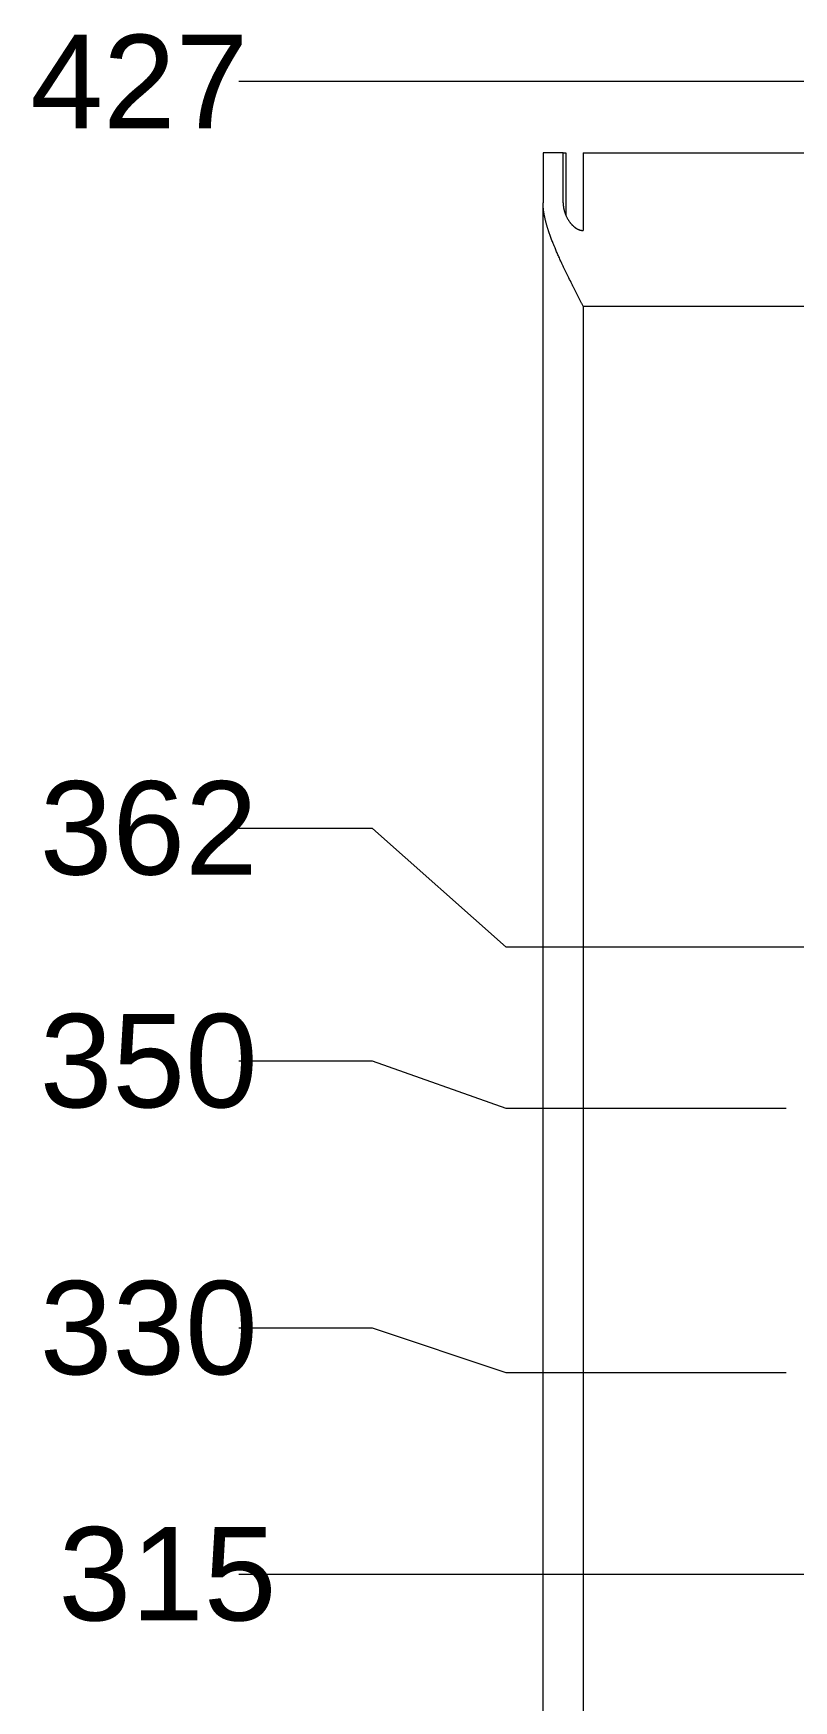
# Model space of a CAD drawing. Header units: metres. Extents: x 0.424 to 0.895, y -0.018 to 0.953.
# Drawn here: x 0.5025 to 0.5593, y 0.5662 to 0.6911 of the extents above; entities that cross this region are included whole.
import ezdxf

# ---------------------------------------------------------------- set-up
doc = ezdxf.new("R2010")
doc.units = ezdxf.units.M
for name, color, linetype, lineweight in [('Bemaßung (ISO)', 7, 'Continuous', 25), ('Sichtbar (ISO)', 7, 'Continuous', 50), ('Sichtbar schmal (ISO)', 7, 'Continuous', 35)]:
    doc.layers.add(name, color=color, linetype=linetype, lineweight=lineweight)
doc.styles.add('Arial', font='arial.ttf')

# ---------------------------------------------------------------- blocks, each defined once
blk = doc.blocks.new('Gruppe-8')
at = {"layer": 'Bemaßung (ISO)', "lineweight": 9, "transparency": 33554687}
blk.add_line((-0.07883, 0.09833), (-0.1292, 0.09833), dxfattribs=at)
at = {"layer": 'Bemaßung (ISO)', "transparency": 33554687, "insert": (-0.1427, 0.09833), "char_height": 0.007, "attachment_point": 4, "line_spacing_factor": 1.004016, "style": 'Arial'}
blk.add_mtext('315', dxfattribs=at)
blk = doc.blocks.new('Gruppe-9')
at = {"layer": 'Bemaßung (ISO)', "lineweight": 9, "transparency": 33554687}
for p, q in [((-0.1192, 0.11677), (-0.1292, 0.11677)), ((-0.1092, 0.11343), (-0.1192, 0.11677)), ((-0.08823, 0.11343), (-0.1092, 0.11343))]:
    blk.add_line(p, q, dxfattribs=at)
at = {"layer": 'Bemaßung (ISO)', "transparency": 33554687, "insert": (-0.1441, 0.11677), "char_height": 0.007, "attachment_point": 4, "line_spacing_factor": 1.004016, "style": 'Arial'}
blk.add_mtext('330', dxfattribs=at)
blk = doc.blocks.new('Gruppe-10')
at = {"layer": 'Bemaßung (ISO)', "lineweight": 9, "transparency": 33554687}
for p, q in [((-0.1192, 0.13677), (-0.1292, 0.13677)), ((-0.1092, 0.13323), (-0.1192, 0.13677)), ((-0.08823, 0.13323), (-0.1092, 0.13323))]:
    blk.add_line(p, q, dxfattribs=at)
at = {"layer": 'Bemaßung (ISO)', "transparency": 33554687, "insert": (-0.1441, 0.13677), "char_height": 0.007, "attachment_point": 4, "line_spacing_factor": 1.004016, "style": 'Arial'}
blk.add_mtext('350', dxfattribs=at)
blk = doc.blocks.new('Gruppe-11')
at = {"layer": 'Bemaßung (ISO)', "lineweight": 9, "transparency": 33554687}
for p, q in [((-0.1192, 0.15421), (-0.1292, 0.15421)), ((-0.1092, 0.14533), (-0.1192, 0.15421)), ((-0.07883, 0.14533), (-0.1092, 0.14533))]:
    blk.add_line(p, q, dxfattribs=at)
at = {"layer": 'Bemaßung (ISO)', "transparency": 33554687, "insert": (-0.1441, 0.15421), "char_height": 0.007, "attachment_point": 4, "line_spacing_factor": 1.004016, "style": 'Arial'}
blk.add_mtext('362', dxfattribs=at)
blk = doc.blocks.new('Gruppe-12')
at = {"layer": 'Bemaßung (ISO)', "lineweight": 9, "transparency": 33554687}
blk.add_line((0.04247, 0.21018), (-0.1292, 0.21018), dxfattribs=at)
at = {"layer": 'Bemaßung (ISO)', "transparency": 33554687, "insert": (-0.1448, 0.21018), "char_height": 0.007, "attachment_point": 4, "line_spacing_factor": 1.004016, "style": 'Arial'}
blk.add_mtext('427', dxfattribs=at)

msp = doc.modelspace()

# ---------------------------------------------------------------- linework, layer by layer
at = {"layer": 'Sichtbar (ISO)', "lineweight": 9}
for p, q in [((0.5406, 0.68218), (0.5406, 0.67842)), ((0.5421, 0.68218), (0.5406, 0.68218)), ((0.5421, 0.67842), (0.5421, 0.68218)), ((0.5423, 0.68218), (0.5423, 0.67751)), ((0.5436, 0.68218), (0.777, 0.68218)), ((0.5436, 0.68218), (0.5436, 0.67636)), ((0.5406, 0.27138), (0.5406, 0.67842))]:
    msp.add_line(p, q, dxfattribs=at)
for points in [[(0.5421, 0.68218), (0.5421, 0.68218), (0.5422, 0.68218), (0.5423, 0.68218)], [(0.5436, 0.67068), (0.5431, 0.67166), (0.54206, 0.67373), (0.54141, 0.67524), (0.54104, 0.67621), (0.54076, 0.67714), (0.5406, 0.67801), (0.5406, 0.67842)], [(0.5421, 0.67842), (0.5421, 0.67825), (0.54217, 0.67786), (0.54231, 0.67746), (0.54252, 0.67708), (0.54273, 0.67681), (0.54294, 0.67661), (0.54312, 0.67649), (0.54325, 0.67643), (0.54338, 0.67638), (0.54353, 0.67636), (0.5436, 0.67636)]]:
    msp.add_open_spline(points, degree=2, dxfattribs=at)
at = {"layer": 'Sichtbar schmal (ISO)', "lineweight": 9}
for q in [(0.777, 0.67068), (0.5436, 0.27138)]:
    msp.add_line((0.5436, 0.67068), q, dxfattribs=at)

# ---------------------------------------------------------------- block references
at = {"layer": 'Bemaßung (ISO)'}
for name in ['Gruppe-12', 'Gruppe-11', 'Gruppe-10', 'Gruppe-9', 'Gruppe-8']:
    msp.add_blockref(name, (0.64703, 0.47734), dxfattribs=at)

doc.saveas('drawing.dxf')
